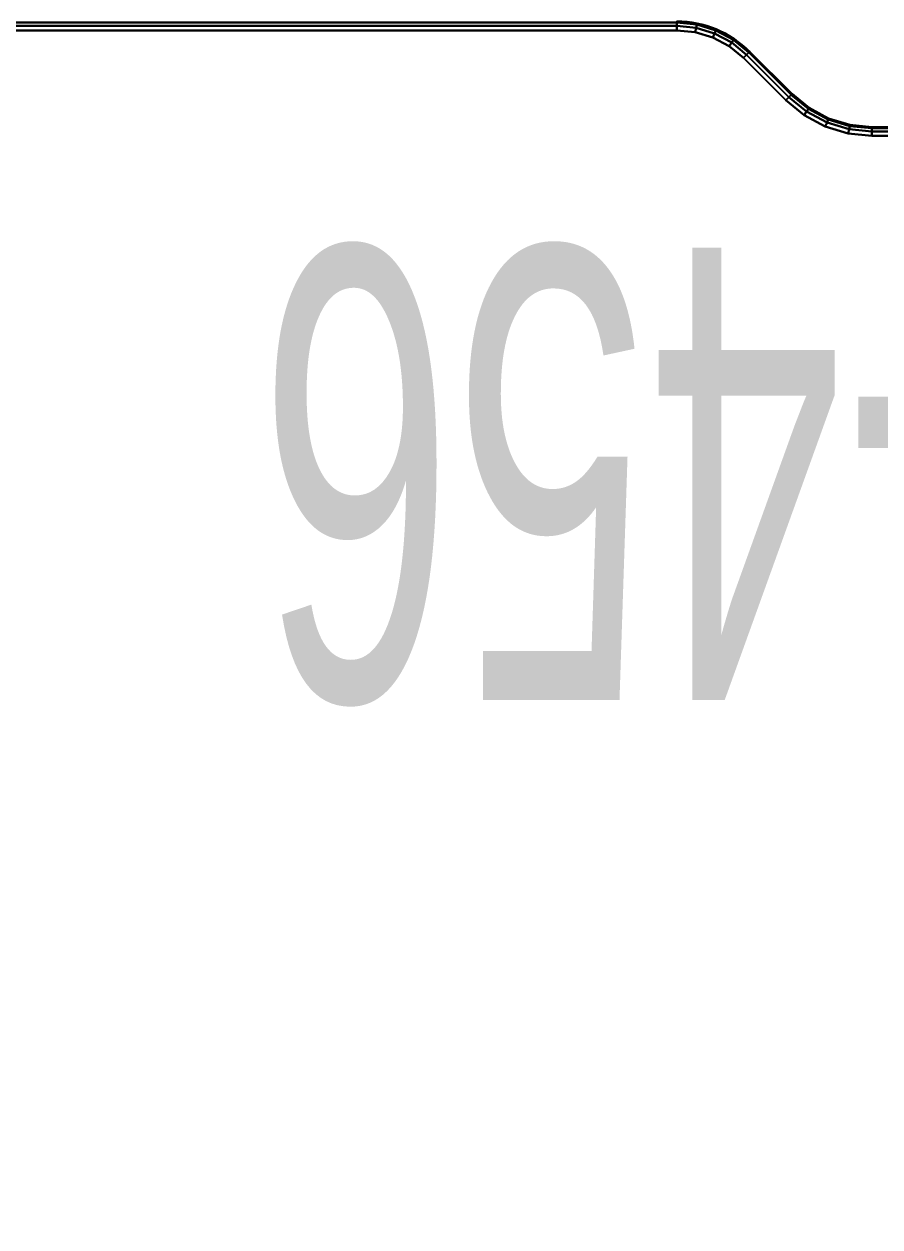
# Model space of a CAD drawing. Extents: x -170 to 1783, y -20 to 1205.
# Drawn here: x 539.52 to 550.87, y 268.65 to 284.6 of the extents above; entities that cross this region are included whole.
import ezdxf
from ezdxf.enums import TextEntityAlignment as Align

# ---------------------------------------------------------------- set-up
doc = ezdxf.new("R2010")
doc.units = 0
doc.header["$LTSCALE"] = 96
doc.header["$MEASUREMENT"] = 0
for name, color, linetype in [('A-FURN-3-WKSF-TOP', 7, 'Continuous'), ('A-FURN-3-WKSF-TRIM', 7, 'Continuous'), ('A-FURN-P-PNLS-TEXT', 7, 'Continuous'), ('A-FURN-P-WKSF', 7, 'Continuous'), ('MAIN_PANEL', 7, 'Continuous'), ('MAIN_WKSURF', 7, 'Continuous')]:
    doc.layers.add(name, color=color, linetype=linetype)

# ---------------------------------------------------------------- blocks, each defined once
blk = doc.blocks.new('EC-EFP-456')
at = {"layer": 'A-FURN-P-PNLS-TEXT', "color": 40, "linetype": 'Continuous', "width": 0.577333}
blk.add_text('EFP-456', height=6, dxfattribs=at).set_placement((24.455, 8), align=Align.MIDDLE_CENTER)
blk = doc.blocks.new('EC-WYC-46-2424-T')
at = {"layer": 'A-FURN-3-WKSF-TOP', "color": 60, "linetype": 'Continuous'}
for points, invisible_edges in [([(19.933, -0.118, 27.75), (1.368, -0.118, 27.75), (1.368, -23.882, 27.75), (13.78, -23.882, 27.75)], 10), ([(19.933, -0.118, 29), (13.78, -23.882, 29), (1.368, -23.882, 29), (1.368, -0.118, 29)], 5), ([(46.632, -0.118, 27.75), (13.78, -23.882, 27.75), (15.129, -23.97, 27.75), (16.456, -24.234, 27.75)], 9), ([(46.632, -0.118, 27.75), (28.067, -0.118, 27.75), (27.823, -0.142, 27.75), (13.78, -23.882, 27.75)], 12), ([(13.78, -23.882, 27.75), (20.412, -0.213, 27.75), (20.177, -0.142, 27.75), (19.933, -0.118, 27.75)], 9), ([(13.78, -23.882, 29), (19.933, -0.118, 29), (20.177, -0.142, 29), (20.412, -0.213, 29)], 9), ([(46.632, -0.118, 29), (13.78, -23.882, 29), (27.823, -0.142, 29), (28.067, -0.118, 29)], 3), ([(46.632, -0.118, 29), (16.456, -24.234, 29), (15.129, -23.97, 29), (13.78, -23.882, 29)], 9), ([(27.372, -0.329, 27.75), (13.78, -23.882, 27.75), (27.823, -0.142, 27.75), (27.588, -0.213, 27.75)], 3), ([(27.372, -0.329, 29), (27.588, -0.213, 29), (27.823, -0.142, 29), (13.78, -23.882, 29)], 12), ([(18.949, -25.267, 27.75), (46.632, -0.118, 27.75), (16.456, -24.234, 27.75), (17.736, -24.669, 27.75)], 3), ([(18.949, -25.267, 29), (17.736, -24.669, 29), (16.456, -24.234, 29), (46.632, -0.118, 29)], 12), ([(46.632, -0.118, 27.75), (18.949, -25.267, 27.75), (20.073, -26.018, 27.75), (21.09, -26.91, 27.75)], 9), ([(46.632, -0.118, 29), (21.09, -26.91, 29), (20.073, -26.018, 29), (18.949, -25.267, 29)], 9), ([(21.09, -26.91, 27.75), (47.257, -0.285, 27.75), (46.956, -0.161, 27.75), (46.632, -0.118, 27.75)], 9), ([(21.09, -26.91, 29), (46.632, -0.118, 29), (46.956, -0.161, 29), (47.257, -0.285, 29)], 9), ([(20.412, -0.213, 27.75), (13.78, -23.882, 27.75), (20.817, -0.484, 27.75), (20.628, -0.329, 27.75)], 3), ([(20.412, -0.213, 29), (20.628, -0.329, 29), (20.817, -0.484, 29), (13.78, -23.882, 29)], 12), ([(47.257, -0.285, 27.75), (21.09, -26.91, 27.75), (47.715, -0.743, 27.75), (47.516, -0.484, 27.75)], 3), ([(47.257, -0.285, 29), (47.516, -0.484, 29), (47.715, -0.743, 29), (21.09, -26.91, 29)], 12), ([(13.78, -23.882, 27.75), (27.372, -0.329, 27.75), (27.183, -0.484, 27.75), (26.623, -1.044, 27.75)], 9), ([(13.78, -23.882, 29), (26.623, -1.044, 29), (27.183, -0.484, 29), (27.372, -0.329, 29)], 9), ([(13.78, -23.882, 27.75), (21.622, -1.245, 27.75), (21.377, -1.044, 27.75), (20.817, -0.484, 27.75)], 9), ([(13.78, -23.882, 29), (20.817, -0.484, 29), (21.377, -1.044, 29), (21.622, -1.245, 29)], 9), ([(21.09, -26.91, 27.75), (47.882, -1.368, 27.75), (47.839, -1.044, 27.75), (47.715, -0.743, 27.75)], 9), ([(21.09, -26.91, 29), (47.715, -0.743, 29), (47.839, -1.044, 29), (47.882, -1.368, 29)], 9), ([(26.098, -1.395, 27.75), (13.78, -23.882, 27.75), (26.623, -1.044, 27.75), (26.378, -1.245, 27.75)], 3), ([(26.098, -1.395, 29), (26.378, -1.245, 29), (26.623, -1.044, 29), (13.78, -23.882, 29)], 12), ([(21.622, -1.245, 27.75), (13.78, -23.882, 27.75), (22.206, -1.487, 27.75), (21.902, -1.395, 27.75)], 3), ([(21.622, -1.245, 29), (21.902, -1.395, 29), (22.206, -1.487, 29), (13.78, -23.882, 29)], 12), ([(13.78, -23.882, 27.75), (26.098, -1.395, 27.75), (25.794, -1.487, 27.75), (25.479, -1.518, 27.75)], 9), ([(13.78, -23.882, 29), (25.479, -1.518, 29), (25.794, -1.487, 29), (26.098, -1.395, 29)], 9), ([(47.882, -1.368, 27.75), (21.09, -26.91, 27.75), (21.982, -27.927, 27.75), (22.733, -29.051, 27.75)], 9), ([(47.882, -1.368, 29), (22.733, -29.051, 29), (21.982, -27.927, 29), (21.09, -26.91, 29)], 9), ([(25.479, -1.518, 27.75), (22.521, -1.518, 27.75), (22.206, -1.487, 27.75), (13.78, -23.882, 27.75)], 12), ([(25.479, -1.518, 29), (13.78, -23.882, 29), (22.206, -1.487, 29), (22.521, -1.518, 29)], 3)]:
    blk.add_3dface(points, dxfattribs=dict(at, invisible_edges=invisible_edges))
at = {"layer": 'A-FURN-3-WKSF-TRIM', "color": 40, "linetype": 'Continuous'}
for points in [[(20.197, -0.042, 27.809), (20.2, -0.026, 27.868), (19.933, 0, 27.868), (19.933, -0.016, 27.809)], [(20.2, -0.026, 28.882), (20.197, -0.042, 28.941), (19.933, -0.016, 28.941), (19.933, 0, 28.882)], [(1.368, -0.016, 27.809), (1.368, -0.059, 27.766), (19.933, -0.059, 27.766), (19.933, -0.016, 27.809)], [(1.368, -0.059, 28.984), (1.368, -0.016, 28.941), (19.933, -0.016, 28.941), (19.933, -0.059, 28.984)], [(1.368, -0.059, 27.766), (1.368, -0.118, 27.75), (19.933, -0.118, 27.75), (19.933, -0.059, 27.766)], [(1.368, -0.118, 29), (1.368, -0.059, 28.984), (19.933, -0.059, 28.984), (19.933, -0.118, 29)], [(20.189, -0.084, 27.766), (20.197, -0.042, 27.809), (19.933, -0.016, 27.809), (19.933, -0.059, 27.766)], [(20.197, -0.042, 28.941), (20.189, -0.084, 28.984), (19.933, -0.059, 28.984), (19.933, -0.016, 28.941)], [(20.177, -0.142, 27.75), (20.189, -0.084, 27.766), (19.933, -0.059, 27.766), (19.933, -0.118, 27.75)], [(20.189, -0.084, 28.984), (20.177, -0.142, 29), (19.933, -0.118, 29), (19.933, -0.059, 28.984)], [(20.412, -0.213, 27.75), (20.434, -0.159, 27.766), (20.189, -0.084, 27.766), (20.177, -0.142, 27.75)], [(20.434, -0.159, 28.984), (20.412, -0.213, 29), (20.177, -0.142, 29), (20.189, -0.084, 28.984)], [(20.434, -0.159, 27.766), (20.451, -0.119, 27.809), (20.197, -0.042, 27.809), (20.189, -0.084, 27.766)], [(20.451, -0.119, 28.941), (20.434, -0.159, 28.984), (20.189, -0.084, 28.984), (20.197, -0.042, 28.941)], [(20.451, -0.119, 27.809), (20.457, -0.104, 27.868), (20.2, -0.026, 27.868), (20.197, -0.042, 27.809)], [(20.457, -0.104, 28.882), (20.451, -0.119, 28.941), (20.197, -0.042, 28.941), (20.2, -0.026, 28.882)], [(20.457, -0.104, 27.868), (20.457, -0.104, 28.882), (20.2, -0.026, 28.882), (20.2, -0.026, 27.868)], [(20.628, -0.329, 27.75), (20.661, -0.28, 27.766), (20.434, -0.159, 27.766), (20.412, -0.213, 27.75)], [(20.661, -0.28, 28.984), (20.628, -0.329, 29), (20.412, -0.213, 29), (20.434, -0.159, 28.984)], [(20.661, -0.28, 27.766), (20.685, -0.244, 27.809), (20.451, -0.119, 27.809), (20.434, -0.159, 27.766)], [(20.685, -0.244, 28.941), (20.661, -0.28, 28.984), (20.434, -0.159, 28.984), (20.451, -0.119, 28.941)], [(20.685, -0.244, 27.809), (20.693, -0.231, 27.868), (20.457, -0.104, 27.868), (20.451, -0.119, 27.809)], [(20.693, -0.231, 28.882), (20.685, -0.244, 28.941), (20.451, -0.119, 28.941), (20.457, -0.104, 28.882)], [(20.693, -0.231, 27.868), (20.693, -0.231, 28.882), (20.457, -0.104, 28.882), (20.457, -0.104, 27.868)], [(20.817, -0.484, 27.75), (20.859, -0.442, 27.766), (20.661, -0.28, 27.766), (20.628, -0.329, 27.75)], [(20.859, -0.442, 28.984), (20.817, -0.484, 29), (20.628, -0.329, 29), (20.661, -0.28, 28.984)], [(20.859, -0.442, 27.766), (20.89, -0.412, 27.809), (20.685, -0.244, 27.809), (20.661, -0.28, 27.766)], [(20.89, -0.412, 28.941), (20.859, -0.442, 28.984), (20.661, -0.28, 28.984), (20.685, -0.244, 28.941)], [(20.89, -0.412, 27.809), (20.901, -0.401, 27.868), (20.693, -0.231, 27.868), (20.685, -0.244, 27.809)], [(20.901, -0.401, 28.882), (20.89, -0.412, 28.941), (20.685, -0.244, 28.941), (20.693, -0.231, 28.882)], [(20.901, -0.401, 27.868), (20.901, -0.401, 28.882), (20.693, -0.231, 28.882), (20.693, -0.231, 27.868)], [(20.859, -0.442, 27.766), (20.817, -0.484, 27.75), (21.377, -1.044, 27.75), (21.419, -1.002, 27.766)], [(20.817, -0.484, 29), (20.859, -0.442, 28.984), (21.419, -1.002, 28.984), (21.377, -1.044, 29)], [(20.89, -0.412, 27.809), (20.859, -0.442, 27.766), (21.419, -1.002, 27.766), (21.449, -0.972, 27.809)], [(20.859, -0.442, 28.984), (20.89, -0.412, 28.941), (21.449, -0.972, 28.941), (21.419, -1.002, 28.984)], [(20.901, -0.401, 27.868), (20.89, -0.412, 27.809), (21.449, -0.972, 27.809), (21.461, -0.961, 27.868)], [(20.89, -0.412, 28.941), (20.901, -0.401, 28.882), (21.461, -0.961, 28.882), (21.449, -0.972, 28.941)], [(20.901, -0.401, 28.882), (20.901, -0.401, 27.868), (21.461, -0.961, 27.868), (21.461, -0.961, 28.882)], [(21.622, -1.245, 27.75), (21.655, -1.196, 27.766), (21.419, -1.002, 27.766), (21.377, -1.044, 27.75)], [(21.655, -1.196, 28.984), (21.622, -1.245, 29), (21.377, -1.044, 29), (21.419, -1.002, 28.984)], [(21.655, -1.196, 27.766), (21.679, -1.16, 27.809), (21.449, -0.972, 27.809), (21.419, -1.002, 27.766)], [(21.679, -1.16, 28.941), (21.655, -1.196, 28.984), (21.419, -1.002, 28.984), (21.449, -0.972, 28.941)], [(21.679, -1.16, 27.809), (21.688, -1.147, 27.868), (21.461, -0.961, 27.868), (21.449, -0.972, 27.809)], [(21.688, -1.147, 28.882), (21.679, -1.16, 28.941), (21.449, -0.972, 28.941), (21.461, -0.961, 28.882)], [(21.688, -1.147, 27.868), (21.688, -1.147, 28.882), (21.461, -0.961, 28.882), (21.461, -0.961, 27.868)], [(21.902, -1.395, 27.75), (21.925, -1.34, 27.766), (21.655, -1.196, 27.766), (21.622, -1.245, 27.75)], [(21.925, -1.34, 28.984), (21.902, -1.395, 29), (21.622, -1.245, 29), (21.655, -1.196, 28.984)], [(21.925, -1.34, 27.766), (21.941, -1.3, 27.809), (21.679, -1.16, 27.809), (21.655, -1.196, 27.766)], [(21.941, -1.3, 28.941), (21.925, -1.34, 28.984), (21.655, -1.196, 28.984), (21.679, -1.16, 28.941)], [(21.941, -1.3, 27.809), (21.947, -1.286, 27.868), (21.688, -1.147, 27.868), (21.679, -1.16, 27.809)], [(21.947, -1.286, 28.882), (21.941, -1.3, 28.941), (21.679, -1.16, 28.941), (21.688, -1.147, 28.882)], [(21.947, -1.286, 27.868), (21.947, -1.286, 28.882), (21.688, -1.147, 28.882), (21.688, -1.147, 27.868)], [(22.206, -1.487, 27.75), (22.217, -1.429, 27.766), (21.925, -1.34, 27.766), (21.902, -1.395, 27.75)], [(22.217, -1.429, 28.984), (22.206, -1.487, 29), (21.902, -1.395, 29), (21.925, -1.34, 28.984)], [(22.217, -1.429, 27.766), (22.226, -1.387, 27.809), (21.941, -1.3, 27.809), (21.925, -1.34, 27.766)], [(22.226, -1.387, 28.941), (22.217, -1.429, 28.984), (21.925, -1.34, 28.984), (21.941, -1.3, 28.941)], [(22.226, -1.387, 27.809), (22.229, -1.371, 27.868), (21.947, -1.286, 27.868), (21.941, -1.3, 27.809)], [(22.229, -1.371, 28.882), (22.226, -1.387, 28.941), (21.941, -1.3, 28.941), (21.947, -1.286, 28.882)], [(22.229, -1.371, 27.868), (22.229, -1.371, 28.882), (21.947, -1.286, 28.882), (21.947, -1.286, 27.868)], [(22.521, -1.518, 27.75), (22.521, -1.459, 27.766), (22.217, -1.429, 27.766), (22.206, -1.487, 27.75)], [(22.521, -1.459, 28.984), (22.521, -1.518, 29), (22.206, -1.487, 29), (22.217, -1.429, 28.984)], [(22.521, -1.459, 27.766), (22.521, -1.416, 27.809), (22.226, -1.387, 27.809), (22.217, -1.429, 27.766)], [(22.521, -1.416, 28.941), (22.521, -1.459, 28.984), (22.217, -1.429, 28.984), (22.226, -1.387, 28.941)], [(22.521, -1.416, 27.809), (22.521, -1.4, 27.868), (22.229, -1.371, 27.868), (22.226, -1.387, 27.809)], [(22.521, -1.4, 28.882), (22.521, -1.416, 28.941), (22.226, -1.387, 28.941), (22.229, -1.371, 28.882)], [(22.521, -1.4, 27.868), (22.521, -1.4, 28.882), (22.229, -1.371, 28.882), (22.229, -1.371, 27.868)], [(22.521, -1.4, 28.882), (22.521, -1.4, 27.868), (25.479, -1.4, 27.868), (25.479, -1.4, 28.882)], [(22.521, -1.4, 27.868), (22.521, -1.416, 27.809), (25.479, -1.416, 27.809), (25.479, -1.4, 27.868)], [(22.521, -1.416, 28.941), (22.521, -1.4, 28.882), (25.479, -1.4, 28.882), (25.479, -1.416, 28.941)], [(22.521, -1.416, 27.809), (22.521, -1.459, 27.766), (25.479, -1.459, 27.766), (25.479, -1.416, 27.809)], [(22.521, -1.459, 28.984), (22.521, -1.416, 28.941), (25.479, -1.416, 28.941), (25.479, -1.459, 28.984)], [(22.521, -1.459, 27.766), (22.521, -1.518, 27.75), (25.479, -1.518, 27.75), (25.479, -1.459, 27.766)], [(22.521, -1.518, 29), (22.521, -1.459, 28.984), (25.479, -1.459, 28.984), (25.479, -1.518, 29)]]:
    blk.add_3dface(points, dxfattribs=at)
at = {"layer": 'A-FURN-P-WKSF', "color": 7, "linetype": 'Continuous'}
for p, q in [((21.461, -0.961), (20.901, -0.401)), ((22.521, -1.4), (25.479, -1.4))]:
    blk.add_line(p, q, dxfattribs=at)
for centre, radius, start, end in [((19.933, -1.368), 1.368, 45, 90), ((22.521, 0.1), 1.5, 225, 270)]:
    blk.add_arc(centre, radius, start, end, dxfattribs=at)

msp = doc.modelspace()

# ---------------------------------------------------------------- block references
at = {"layer": 'MAIN_PANEL', "color": 47, "linetype": 'Continuous', "rotation": 180}
msp.add_blockref('EC-EFP-456', (576.24146, 286.63599), dxfattribs=at)
at = {"layer": 'MAIN_WKSURF', "color": 47, "linetype": 'Continuous'}
msp.add_blockref('EC-WYC-46-2424-T', (528.24146, 284.63599), dxfattribs=at)

doc.saveas('drawing.dxf')
